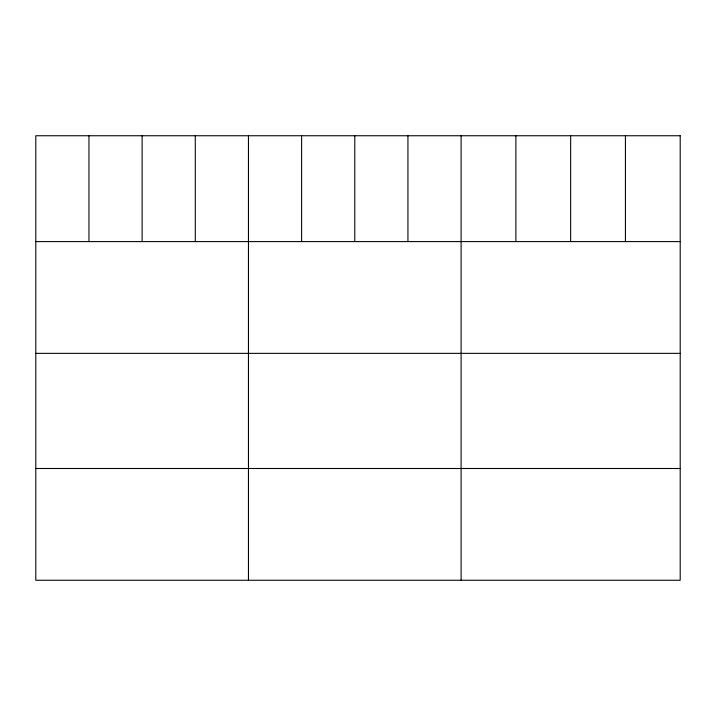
<?xml version="1.0" encoding="UTF-8"?>
<svg xmlns="http://www.w3.org/2000/svg" width="716" height="716" viewBox="0 0 716 716"><rect width="100%" height="100%" fill="white"/><g stroke="black" fill="none" stroke-linecap="round" stroke-linejoin="round"><path stroke-width="1.07" d="M35.8 241.596L680.2 241.596M35.8 353.355L680.2 353.355M35.8 468.497L680.2 468.497M625.426 135.745L625.426 241.596M570.652 135.745L570.652 241.596M515.878 135.745L515.878 241.596M461.104 135.745L461.104 580.255M407.941 135.745L407.941 241.596M354.778 135.745L354.778 241.596M301.615 135.745L301.615 241.596M248.452 135.745L248.452 580.255M195.289 135.745L195.289 241.596M142.126 135.745L142.126 241.596M88.963 135.745L88.963 241.596M680.2 135.745L35.8 135.745L35.8 580.255L680.2 580.255L680.2 135.745"/></g></svg>
